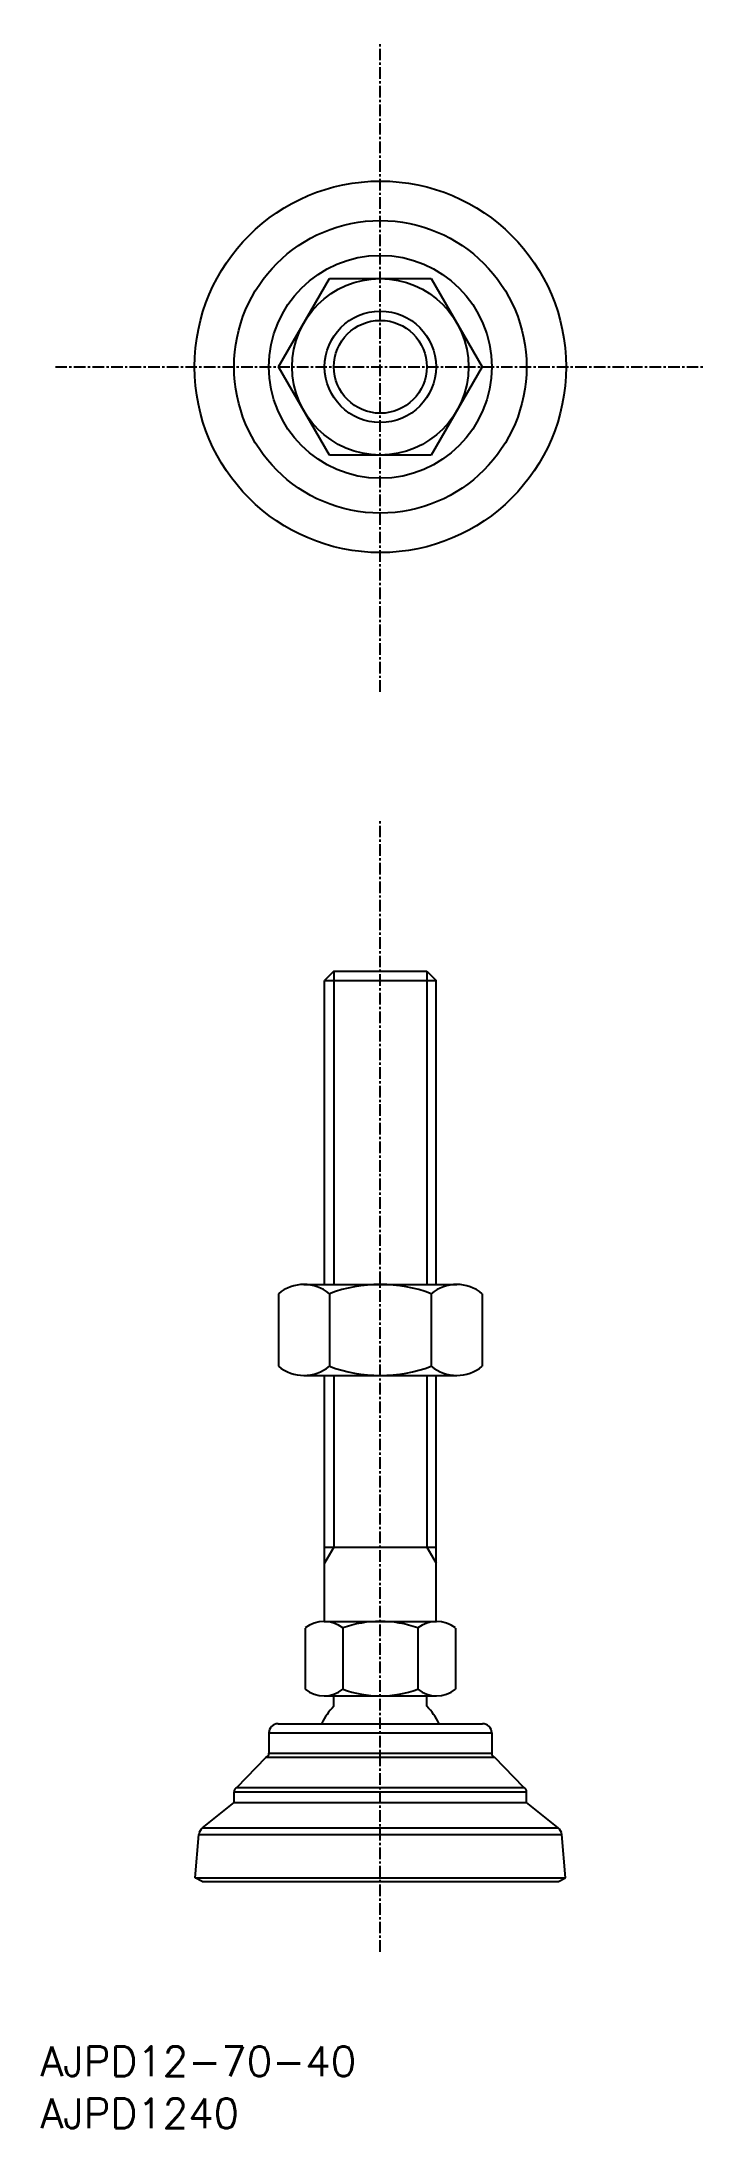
# Model space of a CAD drawing. Extents: x -36 to 35, y -190 to 35.
import ezdxf

# ---------------------------------------------------------------- set-up
doc = ezdxf.new("R2010")
doc.units = 0
doc.linetypes.add('CENTER', pattern=[2, 1.25, -0.25, 0.25, -0.25])
doc.layers.get('0').update_dxf_attribs({"linetype": 'CONTINUOUS'})
doc.layers.add('CENTER', color=1, linetype='CENTER')
doc.styles.get("Standard").update_dxf_attribs({"font": 'txt.shx', "bigfont": 'bigfont.shx'})

msp = doc.modelspace()

# ---------------------------------------------------------------- linework, layer by layer
at = {"color": 7, "linetype": 'CONTINUOUS'}
for p, q in [((-10.97, 0), (-5.48, 9.5)), ((-5.48, 9.5), (5.48, 9.5)), ((5.48, 9.5), (10.97, 0)), ((10.97, 0), (5.48, -9.5)), ((-5.48, -9.5), (-10.97, 0)), ((5.48, -9.5), (-5.48, -9.5)), ((-5, -65.08), (-6, -66.08)), ((-5, -65.08), (5, -65.08)), ((5, -65.08), (6, -66.08)), ((-6, -98.79), (-6, -66.08)), ((6, -98.79), (6, -66.08)), ((-8.23, -98.79), (8.23, -98.79)), ((-10.97, -99.79), (-10.97, -107.59)), ((-5.48, -99.79), (-5.48, -107.59)), ((5.48, -99.79), (5.48, -107.59)), ((10.97, -99.79), (10.97, -107.59)), ((-8.23, -108.59), (8.23, -108.59)), ((-6, -135.08), (-6, -108.59)), ((6, -135.08), (6, -108.59)), ((-6, -127.08), (6, -127.08)), ((-8.08, -135.78), (-8.08, -142.38)), ((-6.06, -135.08), (6.06, -135.08)), ((-4.04, -135.78), (-4.04, -142.38)), ((4.04, -135.78), (4.04, -142.38)), ((8.08, -135.78), (8.08, -142.38)), ((-6.06, -143.08), (6.06, -143.08)), ((-5, -144.18), (-5, -143.08)), ((-5, -143.18), (-5, -143.08)), ((5, -144.18), (5, -143.08)), ((5, -143.18), (5, -143.08)), ((-12, -147.08), (-12, -149.24)), ((-11, -146.08), (11, -146.08)), ((12, -147.08), (12, -149.24)), ((-15.44, -152.95), (-12.31, -149.7)), ((15.44, -152.95), (12.31, -149.7)), ((-19.17, -157.31), (-15.75, -154.58)), ((-15.75, -154.58), (-15.75, -153.41)), ((-15.75, -154.58), (15.75, -154.58)), ((15.75, -154.58), (15.75, -153.41)), ((19.17, -157.31), (15.75, -154.58)), ((-19.96, -162.68), (-19.54, -158)), ((19.96, -162.68), (19.54, -158)), ((-19.2, -163.08), (-19.96, -162.68)), ((-19.96, -162.68), (19.96, -162.68)), ((-19.2, -163.08), (19.2, -163.08)), ((19.2, -163.08), (19.96, -162.68))]:
    msp.add_line(p, q, dxfattribs=at)
at = {"color": 3, "linetype": 'CONTINUOUS'}
for p, q in [((-5, -65.08), (-5, -98.79)), ((5, -65.08), (5, -98.79)), ((-6, -66.08), (6, -66.08)), ((-5, -108.59), (-5, -127.08)), ((5, -108.59), (5, -127.08)), ((-5, -127.08), (-6, -128.81)), ((5, -127.08), (6, -128.81)), ((-12, -147.08), (12, -147.08)), ((-12.31, -149.7), (12.31, -149.7)), ((-12, -149.24), (12, -149.24)), ((-15.75, -153.41), (15.75, -153.41)), ((-15.44, -152.95), (15.44, -152.95)), ((-19.54, -158), (19.54, -158)), ((-19.17, -157.31), (19.17, -157.31))]:
    msp.add_line(p, q, dxfattribs=at)
at = {"color": 7, "linetype": 'CONTINUOUS'}
for radius in [20, 15.75, 12, 9.5, 6, 5]:
    msp.add_circle((0, 0), radius, dxfattribs=at)
for centre, radius, start, end in [((-8.23, -103.05), 4.26, 49.932, 130.068), ((0, -114.33), 15.54, 69.3345, 110.6655), ((0, -114.33), 15.54, 69.3345, 110.6655), ((8.23, -103.05), 4.26, 49.932, 130.068), ((-8.23, -104.33), 4.26, 229.932, 310.068), ((0, -93.05), 15.54, 249.3345, 290.6655), ((0, -93.05), 15.54, 249.3345, 290.6655), ((8.23, -104.33), 4.26, 229.932, 310.068), ((-6.06, -138.34), 3.27, 51.7868, 128.2132), ((0, -147.09), 12.02, 70.3471, 109.6529), ((6.06, -138.34), 3.27, 51.7868, 128.2132), ((-6.06, -139.81), 3.27, 231.7868, 308.2132), ((0, -131.06), 12.02, 250.3471, 289.6529), ((6.06, -139.81), 3.27, 231.7868, 308.2132), ((0, -149.08), 7, 135.5847, 154.6231), ((0, -149.08), 7, 25.3769, 44.4153), ((-11, -147.08), 1, 90, 180), ((11, -147.08), 1, 0, 90), ((-12.5, -149.24), 0.5, 291.8014, 0), ((12.5, -149.24), 0.5, 180, 248.1986), ((-15.25, -153.41), 0.5, 111.8014, 180), ((15.25, -153.41), 0.5, 0, 68.1986), ((-18.54, -158.09), 1, 128.6598, 174.8056), ((18.54, -158.09), 1, 5.1944, 51.3402)]:
    msp.add_arc(centre, radius, start, end, dxfattribs=at)
at = {"layer": 'CENTER', "color": 1, "linetype": 'CENTER'}
for p, q in [((0, -35), (0, 35)), ((-35, 0), (35, 0)), ((0, -170.65), (0, -48.76))]:
    msp.add_line(p, q, dxfattribs=at)

# ---------------------------------------------------------------- texts
at = {"color": 7, "linetype": 'CONTINUOUS'}
for s, p in [('AJPD12-70-40', (-36.61, -184.02)), ('AJPD1240', (-36.61, -189.64))]:
    msp.add_text(s, height=3.2, dxfattribs=at).set_placement(p)

doc.saveas('drawing.dxf')
